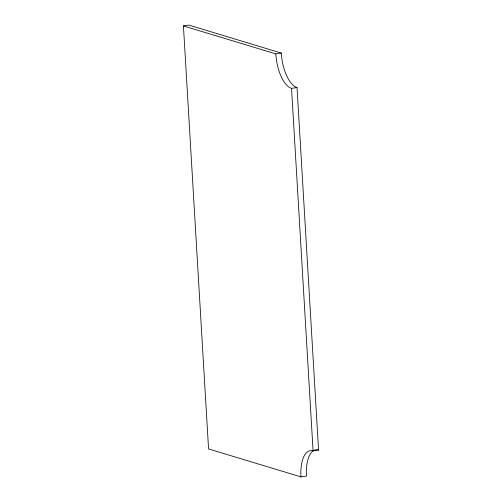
<?xml version="1.0" encoding="UTF-8"?>
<svg xmlns="http://www.w3.org/2000/svg" width="502" height="502" viewBox="0 0 502 502"><rect width="100%" height="100%" fill="white"/><g stroke="black" fill="none" stroke-linecap="round" stroke-linejoin="round"><path stroke-width="0.75" d="M183.431 25.922L188.921 25.1L281.296 53.061A30.835 13.435 81.5 0 0 297.033 87.549L318.569 450.024A30.835 13.435 81.5 0 0 306.433 476.078L300.943 476.9L208.562 448.939L183.431 25.922L275.811 53.89L281.296 53.061M275.811 53.89A30.835 13.435 81.5 0 0 291.543 88.371L297.033 87.549M300.943 476.9A30.835 13.435 81.5 0 1 313.079 450.852L318.569 450.024M291.543 88.371L313.079 450.852"/></g></svg>
